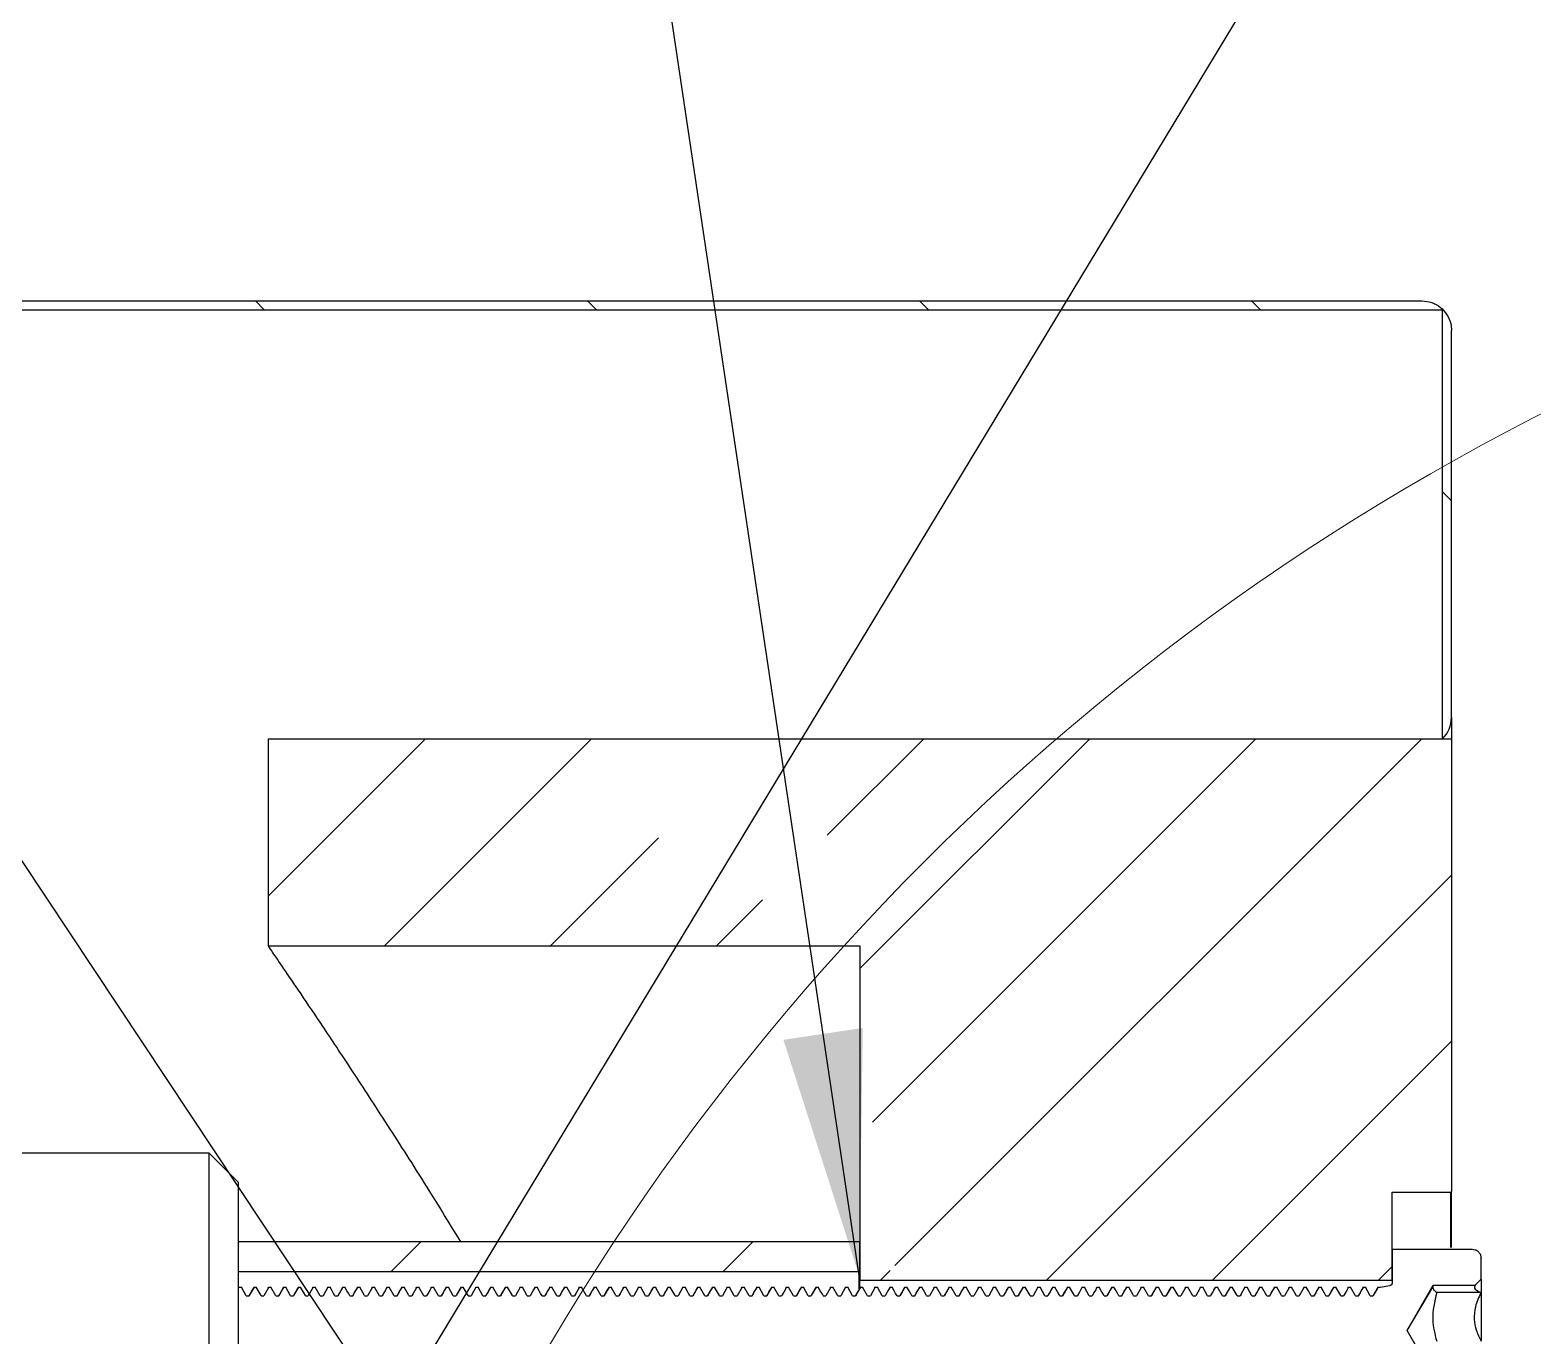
# Model space of a CAD drawing. Header units: millimetres. Extents: x -48 to 1187, y 2 to 839.
# Drawn here: x 652.18 to 672.51, y 762.69 to 780.34 of the extents above; entities that cross this region are included whole.
import ezdxf

# ---------------------------------------------------------------- set-up
doc = ezdxf.new("R2010")
doc.units = ezdxf.units.MM
doc.dimstyles.new('SLDDIMSTYLE0', dxfattribs={"dimtxt": 0.18, "dimasz": 3.302, "dimexe": 0, "dimexo": 0.0625, "dimgap": 0, "dimtad": 0, "dimtih": 1, "dimtoh": 1, "dimdec": 0, "dimrnd": 1e-09, "dimzin": 0, "dimdsep": 46, "dimtxsty": 'Standard', "dimsah": 1, "dimcen": 0.09, "dimadec": 0, "dimazin": 0, "dimtfac": 3.302, "dimtdec": 0, "dimtofl": 0, "dimtmove": 0, "dimatfit": 3, "dimfxl": 0, "dimfrac": 2, "dimtolj": 1, "dimtzin": 0, "dimarcsym": 0})

# ---------------------------------------------------------------- blocks, each defined once
blk = doc.blocks.new('SW_HATCH_0')
at = {"color": 0, "linetype": 'Continuous', "lineweight": 18}
for p, q in [((3.827, 256.759), (3.947, 256.639)), ((8.317, 256.759), (8.437, 256.639)), ((12.807, 256.759), (12.927, 256.639)), ((17.297, 256.759), (17.417, 256.639)), ((19.88, 254.176), (20, 254.056)), ((6.128, 250.839), (4, 248.712)), ((8.373, 250.839), (5.573, 248.039)), ((12.863, 250.839), (11.558, 249.535)), ((15.108, 250.839), (12, 247.732)), ((17.353, 250.839), (12.17, 245.656)), ((19.598, 250.839), (12.475, 243.717)), ((9.277, 249.498), (7.818, 248.039)), ((20, 248.997), (14.523, 243.519)), ((10.684, 248.661), (10.063, 248.039)), ((20, 246.751), (16.768, 243.519)), ((6.063, 244.039), (5.663, 243.639)), ((10.553, 244.039), (10.153, 243.639)), ((19.2, 243.706), (19.013, 243.519)), ((12.408, 243.65), (12.278, 243.519))]:
    blk.add_line(p, q, dxfattribs=at)

msp = doc.modelspace()

# ---------------------------------------------------------------- linework, layer by layer
at = {"color": 7, "linetype": 'Continuous', "lineweight": 25}
for p, q in [((644.524446, 776.563728), (671.284446, 776.563728)), ((644.804446, 776.683728), (671.004446, 776.683728)), ((671.284446, 770.764627), (671.284446, 776.563728)), ((671.404446, 771.050284), (671.404446, 776.283728)), ((671.404446, 771.050284), (671.404446, 770.764627)), ((655.404446, 770.764627), (655.404446, 767.964627)), ((655.404446, 770.764627), (671.404446, 770.764627)), ((671.404446, 770.764627), (671.404446, 764.644827)), ((655.404446, 767.964627), (663.404446, 767.964627)), ((663.404446, 767.964627), (663.404446, 763.444627)), ((654.604446, 765.164627), (648.604446, 765.164627)), ((655.004446, 764.764627), (654.604446, 765.164627)), ((670.604446, 764.634827), (671.394446, 764.634827)), ((670.604446, 763.444627), (670.604446, 764.634827)), ((671.394446, 764.634827), (671.404446, 764.644827)), ((671.394446, 763.886795), (671.394446, 764.634827)), ((671.404446, 763.886912), (671.404446, 764.644827)), ((663.404446, 763.964627), (655.004446, 763.964627)), ((663.404446, 763.574627), (663.404446, 763.964627)), ((670.604446, 763.864627), (670.604446, 763.412297)), ((670.604446, 763.864627), (671.684446, 763.864627)), ((671.804446, 763.457447), (671.804446, 763.744627)), ((655.004446, 763.564627), (663.394446, 763.564627)), ((663.394446, 763.564627), (663.404446, 763.574627)), ((663.394446, 763.326752), (663.394446, 763.564627)), ((655.012321, 763.350027), (655.040844, 763.350027)), ((655.106801, 763.235596), (655.04081, 763.349864)), ((655.212326, 763.350906), (655.146335, 763.236434)), ((655.212301, 763.350027), (655.240824, 763.350027)), ((655.306836, 763.236485), (655.240845, 763.350969)), ((655.412339, 763.349416), (655.346348, 763.235235)), ((655.41233, 763.350027), (655.440852, 763.350027)), ((655.506857, 763.235341), (655.440866, 763.349547)), ((655.612294, 763.349336), (655.546303, 763.235171)), ((655.612263, 763.350027), (655.640877, 763.350027)), ((655.706813, 763.235089), (655.640822, 763.349235)), ((655.812301, 763.350844), (655.74631, 763.236385)), ((655.812308, 763.350027), (655.840798, 763.350027)), ((655.906812, 763.236293), (655.84082, 763.350731)), ((656.012344, 763.350143), (655.946353, 763.23582)), ((656.012317, 763.350027), (656.040838, 763.350027)), ((656.106858, 763.235954), (656.040867, 763.350309)), ((656.212315, 763.349058), (656.146324, 763.234948)), ((656.212333, 763.350027), (656.240887, 763.350027)), ((656.412287, 763.350155), (656.346295, 763.23583)), ((656.412315, 763.350027), (656.440838, 763.350027)), ((656.61233, 763.350837), (656.546339, 763.236379)), ((656.612303, 763.350027), (656.640825, 763.350027)), ((656.70684, 763.236449), (656.640849, 763.350924)), ((656.812336, 763.349327), (656.746345, 763.235164)), ((656.812331, 763.350027), (656.840853, 763.350027)), ((656.906855, 763.235259), (656.840864, 763.349446)), ((657.012292, 763.349425), (656.946301, 763.235243)), ((657.012253, 763.350027), (657.040873, 763.350027)), ((657.10681, 763.235149), (657.040819, 763.349309)), ((657.212305, 763.350912), (657.146314, 763.236439)), ((657.212306, 763.350027), (657.2408, 763.350027)), ((657.306815, 763.236365), (657.240824, 763.350819)), ((657.412345, 763.350016), (657.346354, 763.235718)), ((657.412319, 763.350027), (657.44084, 763.350027)), ((657.506859, 763.235853), (657.440868, 763.350183)), ((657.612327, 763.350027), (657.640888, 763.350027)), ((657.706832, 763.234948), (657.64084, 763.349059)), ((657.812303, 763.350027), (657.840831, 763.350027)), ((657.906802, 763.235798), (657.84081, 763.350115)), ((658.012334, 763.350751), (657.946342, 763.23631)), ((658.012305, 763.350027), (658.040827, 763.350027)), ((658.106844, 763.236398), (658.040853, 763.350861)), ((658.212334, 763.34925), (658.146342, 763.235102)), ((658.212332, 763.350027), (658.240855, 763.350027)), ((658.306852, 763.235186), (658.240861, 763.349354)), ((658.41229, 763.349524), (658.346299, 763.235323)), ((658.412405, 763.350027), (658.440868, 763.350027)), ((658.506808, 763.235219), (658.440817, 763.349395)), ((658.612309, 763.350961), (658.546318, 763.236478)), ((658.612304, 763.350027), (658.640803, 763.350027)), ((658.706819, 763.236423), (658.640827, 763.350892)), ((658.812322, 763.350027), (658.840843, 763.350027)), ((658.90686, 763.23575), (658.840869, 763.350056)), ((659.012321, 763.350027), (659.040887, 763.350027)), ((659.212289, 763.350405), (659.146298, 763.236031)), ((659.212317, 763.350027), (659.240825, 763.350027)), ((659.306802, 763.2359), (659.240811, 763.350241)), ((659.412337, 763.350653), (659.346346, 763.236231)), ((659.412307, 763.350027), (659.440829, 763.350027)), ((659.506848, 763.236333), (659.440857, 763.35078)), ((659.61233, 763.349185), (659.546339, 763.235049)), ((659.612333, 763.350027), (659.640856, 763.350027)), ((659.70685, 763.235121), (659.640858, 763.349273)), ((659.812288, 763.349632), (659.746297, 763.235409)), ((659.812237, 763.350027), (659.840863, 763.350027)), ((659.906805, 763.235296), (659.840814, 763.349492)), ((660.012313, 763.350988), (659.946322, 763.2365)), ((660.012298, 763.350027), (660.040808, 763.350027)), ((660.106823, 763.236468), (660.040831, 763.350947)), ((660.212344, 763.349769), (660.146353, 763.235519)), ((660.212324, 763.350027), (660.240845, 763.350027)), ((660.30686, 763.235649), (660.240869, 763.34993)), ((660.412304, 763.349125), (660.346313, 763.235001)), ((660.412316, 763.350027), (660.440886, 763.350027)), ((660.506824, 763.234965), (660.440833, 763.34908)), ((660.612291, 763.350523), (660.5463, 763.236126)), ((660.612315, 763.350027), (660.640814, 763.350027)), ((660.812339, 763.350544), (660.746348, 763.236143)), ((660.812309, 763.350027), (660.840831, 763.350027)), ((660.906851, 763.236257), (660.84086, 763.350685)), ((661.012327, 763.349133), (660.946336, 763.235007)), ((661.012333, 763.350027), (661.040857, 763.350027)), ((661.212287, 763.349748), (661.146296, 763.235502)), ((661.212327, 763.350027), (661.240858, 763.350027)), ((661.306804, 763.235381), (661.240813, 763.349597)), ((661.412317, 763.35099), (661.346326, 763.236502)), ((661.412298, 763.350027), (661.440822, 763.350027)), ((661.506827, 763.236495), (661.440836, 763.350982)), ((661.612343, 763.349653), (661.546352, 763.235426)), ((661.612326, 763.350027), (661.640847, 763.350027)), ((661.706859, 763.23555), (661.640868, 763.349807)), ((661.812301, 763.349175), (661.74631, 763.235041)), ((661.81231, 763.350027), (661.840884, 763.350027)), ((661.906821, 763.23499), (661.840829, 763.349112)), ((662.012294, 763.350634), (661.946302, 763.236215)), ((662.012312, 763.350027), (662.040802, 763.350027)), ((662.106806, 763.236096), (662.040814, 763.350486)), ((662.212341, 763.350427), (662.14635, 763.236049)), ((662.212312, 763.350027), (662.240833, 763.350027)), ((662.306854, 763.236172), (662.240862, 763.35058)), ((662.412334, 763.350027), (662.440857, 763.350027)), ((662.506843, 763.23502), (662.440852, 763.349148)), ((662.612325, 763.350027), (662.640852, 763.350027)), ((662.706802, 763.235472), (662.640811, 763.34971)), ((662.812321, 763.350967), (662.74633, 763.236484)), ((662.8123, 763.350027), (662.840822, 763.350027)), ((663.012341, 763.349543), (662.94635, 763.235338)), ((663.012328, 763.350027), (663.040849, 763.350027)), ((663.106859, 763.235455), (663.040867, 763.349689)), ((663.212298, 763.349237), (663.146307, 763.235092)), ((663.212276, 763.350027), (663.240881, 763.350027)), ((663.306817, 763.235027), (663.240826, 763.349157)), ((663.412297, 763.350734), (663.346305, 763.236296)), ((663.404446, 763.444627), (670.604446, 763.444627)), ((663.404446, 763.350991), (663.404446, 763.444627)), ((663.41231, 763.350027), (663.440798, 763.350027)), ((663.506808, 763.236188), (663.440817, 763.350599)), ((663.612343, 763.350304), (663.546352, 763.23595)), ((663.612314, 763.350027), (663.640835, 763.350027)), ((663.706856, 763.236079), (663.640865, 763.350465)), ((663.81234, 763.350027), (663.840858, 763.350027)), ((664.012322, 763.350027), (664.040846, 763.350027)), ((664.212325, 763.350922), (664.146334, 763.236447)), ((664.212301, 763.350027), (664.240823, 763.350027)), ((664.306835, 763.236492), (664.240844, 763.350977)), ((664.412339, 763.349442), (664.346348, 763.235256)), ((664.412329, 763.350027), (664.440851, 763.350027)), ((664.506857, 763.235365), (664.440866, 763.349577)), ((664.612295, 763.349312), (664.546304, 763.235152)), ((664.612266, 763.350027), (664.640878, 763.350027)), ((664.706814, 763.235074), (664.640823, 763.349216)), ((664.8123, 763.350822), (664.746309, 763.236367)), ((664.812308, 763.350027), (664.840797, 763.350027)), ((664.906811, 763.236271), (664.84082, 763.350704)), ((665.012344, 763.350178), (664.946353, 763.235849)), ((665.012316, 763.350027), (665.040837, 763.350027)), ((665.106858, 763.235982), (665.040867, 763.350344)), ((665.212316, 763.349059), (665.146325, 763.234948)), ((665.212334, 763.350027), (665.240887, 763.350027)), ((665.306836, 763.234961), (665.240845, 763.349076)), ((665.412286, 763.35012), (665.346295, 763.235802)), ((665.412317, 763.350027), (665.440839, 763.350027)), ((665.506801, 763.235667), (665.44081, 763.349953)), ((665.612329, 763.350858), (665.546338, 763.236396)), ((665.612303, 763.350027), (665.640825, 763.350027)), ((665.706839, 763.236461), (665.640848, 763.350939)), ((665.812337, 763.349351), (665.746346, 763.235183)), ((665.812331, 763.350027), (665.840853, 763.350027)), ((665.906855, 763.235282), (665.840864, 763.349474)), ((666.012292, 763.349399), (665.946301, 763.235222)), ((666.012256, 763.350027), (666.040874, 763.350027)), ((666.106811, 763.235132), (666.04082, 763.349287)), ((666.212306, 763.350027), (666.240799, 763.350027)), ((666.306814, 763.236346), (666.240823, 763.350796)), ((666.412319, 763.350027), (666.44084, 763.350027)), ((666.506859, 763.235881), (666.440868, 763.350218)), ((666.612329, 763.350027), (666.640888, 763.350027)), ((666.812287, 763.350246), (666.746296, 763.235903)), ((666.812308, 763.350027), (666.840833, 763.350027)), ((667.012333, 763.350777), (666.946342, 763.23633)), ((667.012305, 763.350027), (667.040826, 763.350027)), ((667.106843, 763.236414), (667.040852, 763.35088)), ((667.212334, 763.349271), (667.146343, 763.235118)), ((667.212332, 763.350027), (667.240854, 763.350027)), ((667.306853, 763.235205), (667.240862, 763.349379)), ((667.41229, 763.349496), (667.346299, 763.235299)), ((667.412247, 763.350027), (667.44087, 763.350027)), ((667.506808, 763.235198), (667.440817, 763.34937)), ((667.612308, 763.350949), (667.546316, 763.236469)), ((667.612304, 763.350027), (667.640802, 763.350027)), ((667.706818, 763.236408), (667.640826, 763.350874)), ((667.812345, 763.349925), (667.746354, 763.235645)), ((667.812321, 763.350027), (667.840842, 763.350027)), ((667.90686, 763.235779), (667.840869, 763.350092)), ((668.012323, 763.350027), (668.040887, 763.350027)), ((668.106829, 763.234949), (668.040838, 763.34906)), ((668.212289, 763.350371), (668.146297, 763.236004)), ((668.212318, 763.350027), (668.240827, 763.350027)), ((668.306802, 763.235871), (668.240811, 763.350206)), ((668.412336, 763.350682), (668.346345, 763.236254)), ((668.412307, 763.350027), (668.440828, 763.350027)), ((668.506847, 763.236352), (668.440856, 763.350804)), ((668.612331, 763.349202), (668.54634, 763.235063)), ((668.612333, 763.350027), (668.640856, 763.350027)), ((668.70685, 763.235138), (668.640859, 763.349295)), ((668.812288, 763.349601), (668.746297, 763.235384)), ((668.812239, 763.350027), (668.840865, 763.350027)), ((668.906806, 763.235274), (668.840815, 763.349464)), ((669.012312, 763.350982), (668.946321, 763.236496)), ((669.012298, 763.350027), (669.040806, 763.350027)), ((669.106821, 763.236457), (669.04083, 763.350934)), ((669.212344, 763.349803), (669.146353, 763.235546)), ((669.212323, 763.350027), (669.240844, 763.350027)), ((669.30686, 763.235677), (669.240869, 763.349965)), ((669.412305, 763.349113), (669.346314, 763.234992)), ((669.412317, 763.350027), (669.440887, 763.350027)), ((669.612315, 763.350027), (669.640819, 763.350027)), ((669.812339, 763.350575), (669.746347, 763.236168)), ((669.812309, 763.350027), (669.84083, 763.350027)), ((669.90685, 763.236279), (669.840859, 763.350713)), ((670.012333, 763.350027), (670.040857, 763.350027)), ((670.106848, 763.23508), (670.040856, 763.349222)), ((670.212287, 763.349713), (670.146296, 763.235474)), ((670.212328, 763.350027), (670.240859, 763.350027)), ((670.306805, 763.23535), (670.240813, 763.349559)), ((670.412301, 763.350027), (670.440839, 763.350027)), ((670.441645, 763.350027), (670.571392, 763.372905)), ((670.804446, 762.764627), (671.158749, 763.378298)), ((670.804446, 762.764627), (671.150856, 763.35126)), ((671.158749, 763.378298), (671.725297, 763.378298)), ((671.725297, 763.378298), (671.804446, 763.457447)), ((671.804446, 763.457447), (671.804446, 763.278548)), ((655.10684, 763.235727), (655.14631, 763.235727)), ((655.306815, 763.235727), (655.346339, 763.235727)), ((655.362668, 763.263474), (655.346296, 763.235727)), ((655.506843, 763.235727), (655.546356, 763.235727)), ((655.706792, 763.235727), (655.746286, 763.235727)), ((655.906825, 763.235727), (655.946326, 763.235727)), ((655.955502, 763.25167), (655.946104, 763.235727)), ((656.106829, 763.235727), (656.146372, 763.235727)), ((656.148325, 763.238408), (656.146583, 763.23546)), ((656.306855, 763.235727), (656.346314, 763.235727)), ((656.506837, 763.235727), (656.546312, 763.235727)), ((656.706816, 763.235727), (656.74634, 763.235727)), ((656.761681, 763.261694), (656.746289, 763.235614)), ((656.906844, 763.235727), (656.946352, 763.235727)), ((657.106781, 763.235727), (657.146289, 763.235727)), ((657.306823, 763.235727), (657.346328, 763.235727)), ((657.358298, 763.256406), (657.346107, 763.235727)), ((657.506832, 763.235727), (657.546372, 763.235727)), ((657.70685, 763.235727), (657.746308, 763.235727)), ((657.906833, 763.235727), (657.946314, 763.235727)), ((658.106818, 763.235727), (658.146341, 763.235727)), ((658.16022, 763.259107), (658.146337, 763.235589)), ((658.306846, 763.235727), (658.346346, 763.235727)), ((658.506771, 763.235727), (658.546294, 763.235727)), ((658.706821, 763.235727), (658.74633, 763.235727)), ((658.760467, 763.260057), (658.746122, 763.235727)), ((658.906834, 763.235727), (658.94637, 763.235727)), ((659.106844, 763.235727), (659.146293, 763.235727)), ((659.306823, 763.235727), (659.346316, 763.235727)), ((659.50682, 763.235727), (659.546342, 763.235727)), ((659.558433, 763.255965), (659.546385, 763.235561)), ((659.706847, 763.235727), (659.746341, 763.235727)), ((659.906762, 763.235727), (659.946307, 763.235727)), ((660.10682, 763.235727), (660.146333, 763.235727)), ((660.161987, 763.262587), (660.146148, 763.235727)), ((660.306836, 763.235727), (660.346368, 763.235727)), ((660.506838, 763.235727), (660.546285, 763.235727)), ((660.706833, 763.235727), (660.746318, 763.235727)), ((660.906822, 763.235727), (660.946342, 763.235727)), ((660.95638, 763.252377), (660.946432, 763.235533)), ((661.106848, 763.235727), (661.146335, 763.235727)), ((661.306755, 763.235727), (661.346307, 763.235727)), ((661.506813, 763.235727), (661.546335, 763.235727)), ((661.562875, 763.264026), (661.546184, 763.235727)), ((661.706838, 763.235727), (661.746365, 763.235727)), ((661.906833, 763.235727), (661.946282, 763.235727)), ((662.106831, 763.235727), (662.146321, 763.235727)), ((662.306824, 763.235727), (662.346342, 763.235727)), ((662.354107, 763.248421), (662.346479, 763.235506)), ((662.506848, 763.235727), (662.546328, 763.235727)), ((662.706843, 763.235727), (662.746308, 763.235727)), ((662.906813, 763.235727), (662.946336, 763.235727)), ((662.963153, 763.264417), (662.946229, 763.235727)), ((663.10684, 763.235727), (663.146362, 763.235727)), ((663.306827, 763.235727), (663.346283, 763.235727)), ((663.506828, 763.235727), (663.546323, 763.235727)), ((663.551199, 763.244349), (663.546116, 763.235727)), ((663.706826, 763.235727), (663.746372, 763.235727)), ((663.751657, 763.244169), (663.74653, 763.235491)), ((663.906849, 763.235727), (663.946322, 763.235727)), ((664.106841, 763.235727), (664.14631, 763.235727)), ((664.306814, 763.235727), (664.346338, 763.235727)), ((664.362852, 763.263814), (664.346281, 763.235727)), ((664.506842, 763.235727), (664.546358, 763.235727)), ((664.706931, 763.235727), (664.746285, 763.235727)), ((664.906826, 763.235727), (664.946325, 763.235727)), ((664.95462, 763.250172), (664.946105, 763.235727)), ((665.106829, 763.235727), (665.146373, 763.235727)), ((665.14907, 763.239695), (665.146572, 763.235466)), ((665.306856, 763.235727), (665.346316, 763.235727)), ((665.506838, 763.235727), (665.546312, 763.235727)), ((665.706816, 763.235727), (665.74634, 763.235727)), ((665.762009, 763.262282), (665.746338, 763.235727)), ((665.906844, 763.235727), (665.946353, 763.235727)), ((666.106784, 763.235727), (666.146288, 763.235727)), ((666.306824, 763.235727), (666.346328, 763.235727)), ((666.357574, 763.255182), (666.346105, 763.235727)), ((666.506831, 763.235727), (666.546372, 763.235727)), ((666.546611, 763.235444), (666.546389, 763.235067)), ((666.706851, 763.235727), (666.74631, 763.235727)), ((666.906834, 763.235727), (666.946313, 763.235727)), ((667.106817, 763.235727), (667.146341, 763.235727)), ((667.160669, 763.259898), (667.146324, 763.235596)), ((667.306845, 763.235727), (667.346348, 763.235727)), ((667.506774, 763.235727), (667.546293, 763.235727)), ((667.706822, 763.235727), (667.74633, 763.235727)), ((667.759924, 763.259146), (667.746116, 763.235727)), ((667.906833, 763.235727), (667.946371, 763.235727)), ((668.106846, 763.235727), (668.146298, 763.235727)), ((668.306827, 763.235727), (668.346316, 763.235727)), ((668.506819, 763.235727), (668.546342, 763.235727)), ((668.558963, 763.256896), (668.546372, 763.23557)), ((668.706847, 763.235727), (668.746342, 763.235727)), ((668.906765, 763.235727), (668.946306, 763.235727)), ((669.10682, 763.235727), (669.146332, 763.235727)), ((669.161625, 763.261988), (669.14614, 763.235727)), ((669.306835, 763.235727), (669.346369, 763.235727)), ((669.50684, 763.235727), (669.546286, 763.235727)), ((669.706833, 763.235727), (669.746318, 763.235727)), ((669.906821, 763.235727), (669.946342, 763.235727)), ((669.956982, 763.253428), (669.946419, 763.235541)), ((670.106848, 763.235727), (670.146336, 763.235727)), ((670.306757, 763.235727), (670.346313, 763.235727)), ((671.804446, 763.278548), (671.204446, 763.278548)), ((671.804446, 763.278548), (671.804446, 762.619202)), ((671.158749, 762.150956), (670.804446, 762.764627))]:
    msp.add_line(p, q, dxfattribs=at)
at = {"color": 7, "linetype": 'Continuous', "lineweight": 25, "flags": 128}
for points in [[(656.306835, 763.234957), (656.288, 763.267527), (656.269164, 763.300098), (656.240844, 763.34907)], [(656.506801, 763.235696), (656.487988, 763.268279), (656.469175, 763.300863), (656.44081, 763.349988)], [(657.612311, 763.349066), (657.593476, 763.316496), (657.57464, 763.283925), (657.54632, 763.234954)], [(657.812288, 763.350281), (657.793481, 763.317694), (657.774675, 763.285107), (657.746296, 763.235932)], [(658.812345, 763.349891), (658.793529, 763.317309), (658.774713, 763.284727), (658.746353, 763.235617)], [(659.012308, 763.349089), (658.993473, 763.316518), (658.974638, 763.283947), (658.946317, 763.234972)], [(659.106828, 763.234951), (659.087992, 763.267521), (659.069157, 763.300092), (659.040837, 763.349062)], [(660.706804, 763.236), (660.688, 763.268588), (660.669195, 763.301177), (660.640813, 763.350366)], [(661.106847, 763.235065), (661.088014, 763.267637), (661.069182, 763.30021), (661.040856, 763.349204)], [(662.412324, 763.349094), (662.393489, 763.316523), (662.374654, 763.283952), (662.346332, 763.234976)], [(662.612286, 763.349868), (662.59347, 763.317287), (662.574654, 763.284705), (662.546295, 763.235599)], [(662.906831, 763.236504), (662.888042, 763.269101), (662.869253, 763.301698), (662.84084, 763.350992)], [(663.81232, 763.349069), (663.793485, 763.316499), (663.774649, 763.283928), (663.746329, 763.234956)], [(663.90684, 763.234985), (663.888005, 763.267556), (663.869171, 763.300127), (663.840849, 763.349105)], [(664.012286, 763.349993), (663.993473, 763.31741), (663.97466, 763.284826), (663.946295, 763.2357)], [(664.106802, 763.235568), (664.087984, 763.268149), (664.069167, 763.30073), (664.04081, 763.349829)], [(666.212304, 763.350895), (666.193512, 763.318299), (666.174721, 763.285703), (666.146312, 763.236425)], [(666.412345, 763.350051), (666.393533, 763.317467), (666.374721, 763.284883), (666.346354, 763.235747)], [(666.612313, 763.349063), (666.593477, 763.316492), (666.574641, 763.283922), (666.546321, 763.234951)], [(666.706833, 763.234949), (666.687997, 763.26752), (666.669161, 763.30009), (666.640841, 763.349061)], [(666.906801, 763.235769), (666.88799, 763.268354), (666.869179, 763.300938), (666.84081, 763.350079)], [(668.012309, 763.349081), (667.993474, 763.31651), (667.974639, 763.283939), (667.946318, 763.234966)], [(669.506825, 763.23496), (669.48799, 763.26753), (669.469154, 763.300101), (669.440834, 763.349074)], [(669.612291, 763.350491), (669.593489, 763.3179), (669.574688, 763.28531), (669.546299, 763.2361)], [(669.706803, 763.235972), (669.687998, 763.26856), (669.669193, 763.301148), (669.640812, 763.350331)], [(670.012328, 763.349146), (669.993494, 763.316574), (669.974661, 763.284003), (669.946337, 763.235018)], [(670.412318, 763.350937), (670.393528, 763.31834), (670.374737, 763.285744), (670.346327, 763.236459)]]:
    msp.add_lwpolyline(points, dxfattribs=at)
at = {"color": 7, "linetype": 'Continuous', "lineweight": 18}
msp.add_circle((687.404448, 745.964627), 32.716026, dxfattribs=at)
at = {"color": 7, "linetype": 'Continuous', "lineweight": 25}
msp.add_arc((671.004446, 771.050284), 0.4, 314.427004, 0, dxfattribs=at)
for points, knots in [([(671.004446, 776.683728), (671.049389, 776.679311), (671.139301, 776.670475), (671.259161, 776.601549), (671.349642, 776.500069), (671.397608, 776.387584), (671.402503, 776.313242), (671.404446, 776.283728)], [0, 0, 0, 0, 0.214567573, 0.429261212, 0.643954852, 0.858648492, 1, 1, 1, 1]), ([(658.009568, 763.964627), (657.841587, 764.237259), (657.480545, 764.823228), (656.977468, 765.608818), (656.504258, 766.334101), (656.10981, 766.926505), (655.801066, 767.384334), (655.577124, 767.712944), (655.432234, 767.924335), (655.413709, 767.951196), (655.404446, 767.964627)], [0, 0, 0, 0, 0.111382689, 0.239395876, 0.370918535, 0.502425812, 0.624728256, 0.747020914, 0.873512723, 1, 1, 1, 1]), ([(671.684446, 763.864627), (671.69791, 763.863305), (671.724865, 763.86066), (671.760816, 763.840009), (671.787974, 763.809577), (671.802388, 763.775821), (671.803861, 763.7535), (671.804446, 763.744627)], [0, 0, 0, 0, 0.2142728959, 0.4289660219, 0.643659148, 0.858352274, 1, 1, 1, 1]), ([(655.209398, 763.348511), (655.198289, 763.329322), (655.176519, 763.291718), (655.154723, 763.254133), (655.144049, 763.235727)], [0, 0, 0, 0, 0.510271963, 1, 1, 1, 1]), ([(655.40504, 763.332987), (655.405221, 763.334339), (655.407662, 763.352519), (655.410086, 763.351225), (655.41233, 763.350027)], [0, 0, 0, 0, 0.074337452, 1, 1, 1, 1]), ([(655.609409, 763.346666), (655.598288, 763.327519), (655.576808, 763.290533), (655.555294, 763.253559), (655.544918, 763.235727)], [0, 0, 0, 0, 0.517714275, 1, 1, 1, 1]), ([(655.809595, 763.348344), (655.798481, 763.329152), (655.776739, 763.291608), (655.754965, 763.254074), (655.744321, 763.235727)], [0, 0, 0, 0, 0.511170389, 1, 1, 1, 1]), ([(656.005057, 763.333171), (656.005233, 763.334476), (656.007664, 763.352549), (656.010077, 763.35124), (656.012317, 763.350027)], [0, 0, 0, 0, 0.072208868, 1, 1, 1, 1]), ([(656.205058, 763.33376), (656.205233, 763.334824), (656.207659, 763.349553), (656.210084, 763.349799), (656.212333, 763.350027)], [0, 0, 0, 0, 0.0722532354, 1, 1, 1, 1]), ([(656.409593, 763.347572), (656.398475, 763.328399), (656.376854, 763.291113), (656.355198, 763.253835), (656.344678, 763.235727)], [0, 0, 0, 0, 0.514226968, 1, 1, 1, 1]), ([(656.609346, 763.348442), (656.598238, 763.329257), (656.576478, 763.291674), (656.554694, 763.254114), (656.54403, 763.235727)], [0, 0, 0, 0, 0.510473307, 1, 1, 1, 1]), ([(656.805036, 763.332955), (656.805219, 763.334316), (656.807661, 763.352514), (656.810087, 763.351222), (656.812331, 763.350027)], [0, 0, 0, 0, 0.074770919, 1, 1, 1, 1]), ([(657.009442, 763.346765), (656.998321, 763.327614), (656.976825, 763.290596), (656.955296, 763.253589), (656.944904, 763.235727)], [0, 0, 0, 0, 0.517339669, 1, 1, 1, 1]), ([(657.209578, 763.348426), (657.198465, 763.329233), (657.176709, 763.291661), (657.154923, 763.2541), (657.144265, 763.235727)], [0, 0, 0, 0, 0.510827886, 1, 1, 1, 1]), ([(657.405055, 763.333142), (657.405231, 763.334454), (657.407663, 763.352544), (657.410079, 763.351238), (657.412319, 763.350027)], [0, 0, 0, 0, 0.0725304841, 1, 1, 1, 1]), ([(657.605057, 763.333152), (657.605232, 763.334428), (657.607665, 763.352086), (657.610084, 763.351018), (657.612327, 763.350027)], [0, 0, 0, 0, 0.072250251, 1, 1, 1, 1]), ([(657.809605, 763.347711), (657.798488, 763.328534), (657.776845, 763.291203), (657.755167, 763.253878), (657.744625, 763.235727)], [0, 0, 0, 0, 0.513683566, 1, 1, 1, 1]), ([(658.009289, 763.348341), (657.998181, 763.329161), (657.976436, 763.29161), (657.954669, 763.254085), (657.944021, 763.235727)], [0, 0, 0, 0, 0.51079719, 1, 1, 1, 1]), ([(658.409472, 763.346875), (658.398352, 763.327721), (658.37684, 763.290667), (658.355292, 763.253622), (658.344883, 763.235727)], [0, 0, 0, 0, 0.5169202596, 1, 1, 1, 1]), ([(658.609555, 763.34849), (658.598443, 763.329297), (658.576677, 763.291702), (658.554881, 763.254121), (658.544213, 763.235727)], [0, 0, 0, 0, 0.510548715, 1, 1, 1, 1]), ([(658.805052, 763.333113), (658.805229, 763.334432), (658.807663, 763.352539), (658.81008, 763.351236), (658.812322, 763.350027)], [0, 0, 0, 0, 0.072845142, 1, 1, 1, 1]), ([(659.005067, 763.333597), (659.005239, 763.334722), (659.007662, 763.350527), (659.010077, 763.350268), (659.012321, 763.350027)], [0, 0, 0, 0, 0.071140909, 1, 1, 1, 1]), ([(659.209613, 763.347847), (659.198496, 763.328667), (659.176832, 763.29129), (659.155134, 763.25392), (659.144569, 763.235727)], [0, 0, 0, 0, 0.513149359, 1, 1, 1, 1]), ([(659.409236, 763.348225), (659.398127, 763.329047), (659.3764, 763.291535), (659.354651, 763.254048), (659.344022, 763.235727)], [0, 0, 0, 0, 0.51125087, 1, 1, 1, 1]), ([(659.60503, 763.332902), (659.605215, 763.334278), (659.60766, 763.352505), (659.610088, 763.351217), (659.612333, 763.350027)], [0, 0, 0, 0, 0.075498518, 1, 1, 1, 1]), ([(659.809501, 763.346994), (659.798381, 763.327837), (659.77685, 763.290743), (659.755284, 763.253659), (659.744856, 763.235727)], [0, 0, 0, 0, 0.516462054, 1, 1, 1, 1]), ([(660.009528, 763.348535), (659.998416, 763.329341), (659.976643, 763.291731), (659.954841, 763.254136), (659.944165, 763.235727)], [0, 0, 0, 0, 0.510341287, 1, 1, 1, 1]), ([(660.205049, 763.333085), (660.205228, 763.334411), (660.207663, 763.352535), (660.210082, 763.351233), (660.212324, 763.350027)], [0, 0, 0, 0, 0.073166295, 1, 1, 1, 1]), ([(660.405077, 763.334022), (660.405246, 763.335002), (660.40766, 763.349012), (660.410072, 763.349538), (660.412316, 763.350027)], [0, 0, 0, 0, 0.069997246, 1, 1, 1, 1]), ([(660.609617, 763.347979), (660.598501, 763.328795), (660.576816, 763.291374), (660.555097, 763.253961), (660.544512, 763.235727)], [0, 0, 0, 0, 0.5126329126, 1, 1, 1, 1]), ([(660.809189, 763.348099), (660.79808, 763.328923), (660.776372, 763.291453), (660.754643, 763.254009), (660.744033, 763.235727)], [0, 0, 0, 0, 0.511757416, 1, 1, 1, 1]), ([(661.00503, 763.332895), (661.005214, 763.334273), (661.00766, 763.352505), (661.010088, 763.351217), (661.012333, 763.350027)], [0, 0, 0, 0, 0.075559139, 1, 1, 1, 1]), ([(661.209528, 763.347122), (661.198408, 763.327961), (661.176858, 763.290825), (661.155272, 763.253698), (661.144823, 763.235727)], [0, 0, 0, 0, 0.515971637, 1, 1, 1, 1]), ([(661.409494, 763.348557), (661.398384, 763.329364), (661.376607, 763.291746), (661.354802, 763.254144), (661.344122, 763.235727)], [0, 0, 0, 0, 0.510213955, 1, 1, 1, 1]), ([(661.605047, 763.333056), (661.605226, 763.334389), (661.607663, 763.35253), (661.610083, 763.351231), (661.612326, 763.350027)], [0, 0, 0, 0, 0.0734961318, 1, 1, 1, 1]), ([(661.805078, 763.333526), (661.805247, 763.334681), (661.807668, 763.351269), (661.810073, 763.350626), (661.81231, 763.350027)], [0, 0, 0, 0, 0.069635283, 1, 1, 1, 1]), ([(662.009616, 763.348102), (661.9985, 763.328916), (661.976796, 763.291453), (661.955058, 763.253999), (661.944453, 763.235727)], [0, 0, 0, 0, 0.51214288, 1, 1, 1, 1]), ([(662.209148, 763.347965), (662.198038, 763.328792), (662.176351, 763.291366), (662.154643, 763.253967), (662.144055, 763.235727)], [0, 0, 0, 0, 0.512290915, 1, 1, 1, 1]), ([(662.405031, 763.332902), (662.405215, 763.334277), (662.40766, 763.352506), (662.410088, 763.351218), (662.412334, 763.350027)], [0, 0, 0, 0, 0.075417987, 1, 1, 1, 1]), ([(662.609552, 763.347255), (662.598432, 763.32809), (662.576861, 763.290911), (662.555254, 763.253738), (662.544784, 763.235727)], [0, 0, 0, 0, 0.515456093, 1, 1, 1, 1]), ([(662.809456, 763.348555), (662.798346, 763.329363), (662.776569, 763.291745), (662.754765, 763.254144), (662.744085, 763.235727)], [0, 0, 0, 0, 0.510175659, 1, 1, 1, 1]), ([(663.005044, 763.333026), (663.005224, 763.334367), (663.007662, 763.352526), (663.010084, 763.351228), (663.012328, 763.350027)], [0, 0, 0, 0, 0.073845311, 1, 1, 1, 1]), ([(663.40961, 763.348216), (663.398495, 763.329027), (663.376773, 763.291526), (663.355018, 763.254034), (663.344395, 763.235727)], [0, 0, 0, 0, 0.511687947, 1, 1, 1, 1]), ([(663.605061, 763.33321), (663.605235, 763.334505), (663.607664, 763.352555), (663.610076, 763.351244), (663.612314, 763.350027)], [0, 0, 0, 0, 0.071772313, 1, 1, 1, 1]), ([(663.80505, 763.333384), (663.805228, 763.334577), (663.807662, 763.350886), (663.81009, 763.35044), (663.81234, 763.350027)], [0, 0, 0, 0, 0.0731437678, 1, 1, 1, 1]), ([(664.009572, 763.347393), (663.998453, 763.328224), (663.976861, 763.290999), (663.955232, 763.253781), (663.944741, 763.235727)], [0, 0, 0, 0, 0.514922938, 1, 1, 1, 1]), ([(664.209412, 763.348525), (664.198303, 763.329335), (664.17653, 763.291726), (664.154732, 763.254137), (664.144056, 763.235727)], [0, 0, 0, 0, 0.51023596, 1, 1, 1, 1]), ([(664.405041, 763.332996), (664.405222, 763.334345), (664.407662, 763.352521), (664.410085, 763.351226), (664.412329, 763.350027)], [0, 0, 0, 0, 0.074224003, 1, 1, 1, 1]), ([(664.6094, 763.346641), (664.598279, 763.327494), (664.576802, 763.290517), (664.555292, 763.253551), (664.54492, 763.235727)], [0, 0, 0, 0, 0.5178106536, 1, 1, 1, 1]), ([(664.809599, 763.348318), (664.798485, 763.329127), (664.776747, 763.291591), (664.754976, 763.254066), (664.744337, 763.235727)], [0, 0, 0, 0, 0.511276787, 1, 1, 1, 1]), ([(665.005058, 763.33318), (665.005234, 763.334483), (665.007664, 763.35255), (665.010077, 763.351241), (665.012316, 763.350027)], [0, 0, 0, 0, 0.072115087, 1, 1, 1, 1]), ([(665.205056, 763.333681), (665.205232, 763.334772), (665.20766, 763.349828), (665.210085, 763.349931), (665.212334, 763.350027)], [0, 0, 0, 0, 0.072460511, 1, 1, 1, 1]), ([(665.409589, 763.347532), (665.398471, 763.32836), (665.376856, 763.291088), (665.355206, 763.253823), (665.344692, 763.235727)], [0, 0, 0, 0, 0.514380047, 1, 1, 1, 1]), ([(665.609361, 763.348465), (665.598253, 763.329278), (665.576489, 763.291688), (665.554702, 763.25412), (665.544034, 763.235727)], [0, 0, 0, 0, 0.510404908, 1, 1, 1, 1]), ([(665.805037, 763.332964), (665.805219, 763.334322), (665.807661, 763.352516), (665.810086, 763.351223), (665.812331, 763.350027)], [0, 0, 0, 0, 0.074643767, 1, 1, 1, 1]), ([(666.009433, 763.346736), (665.998312, 763.327586), (665.976821, 763.290578), (665.955296, 763.25358), (665.944909, 763.235727)], [0, 0, 0, 0, 0.517449623, 1, 1, 1, 1]), ([(666.209583, 763.348404), (666.19847, 763.329212), (666.176718, 763.291647), (666.154935, 763.254094), (666.144281, 763.235727)], [0, 0, 0, 0, 0.510918029, 1, 1, 1, 1]), ([(666.405056, 763.33315), (666.405232, 763.33446), (666.407663, 763.352545), (666.410079, 763.351239), (666.412319, 763.350027)], [0, 0, 0, 0, 0.072437194, 1, 1, 1, 1]), ([(666.605054, 763.333022), (666.60523, 763.334343), (666.607667, 763.352539), (666.610085, 763.351235), (666.612329, 763.350027)], [0, 0, 0, 0, 0.072560066, 1, 1, 1, 1]), ([(666.809602, 763.347672), (666.798485, 763.328496), (666.776848, 763.291178), (666.755176, 763.253866), (666.74464, 763.235727)], [0, 0, 0, 0, 0.513835587, 1, 1, 1, 1]), ([(667.009305, 763.348372), (666.998197, 763.32919), (666.976448, 763.29163), (666.954676, 763.254094), (666.944022, 763.235727)], [0, 0, 0, 0, 0.510693023, 1, 1, 1, 1]), ([(667.205033, 763.332931), (667.205217, 763.334299), (667.20766, 763.35251), (667.210087, 763.35122), (667.212332, 763.350027)], [0, 0, 0, 0, 0.075110841, 1, 1, 1, 1]), ([(667.409464, 763.346843), (667.398344, 763.32769), (667.376836, 763.290646), (667.355294, 763.253613), (667.34489, 763.235727)], [0, 0, 0, 0, 0.517042214, 1, 1, 1, 1]), ([(667.609562, 763.348474), (667.598449, 763.329281), (667.576686, 763.291692), (667.554893, 763.254116), (667.544227, 763.235727)], [0, 0, 0, 0, 0.51062022, 1, 1, 1, 1]), ([(667.805053, 763.333121), (667.80523, 763.334438), (667.807663, 763.352541), (667.81008, 763.351236), (667.812321, 763.350027)], [0, 0, 0, 0, 0.072757909, 1, 1, 1, 1]), ([(668.005064, 763.333475), (668.005237, 763.334641), (668.007662, 763.350958), (668.010079, 763.350475), (668.012323, 763.350027)], [0, 0, 0, 0, 0.071457395, 1, 1, 1, 1]), ([(668.209612, 763.34781), (668.198494, 763.32863), (668.176836, 763.291266), (668.155143, 763.253909), (668.144585, 763.235727)], [0, 0, 0, 0, 0.513297938, 1, 1, 1, 1]), ([(668.40925, 763.348259), (668.398142, 763.32908), (668.37641, 763.291557), (668.354656, 763.254059), (668.34402, 763.235727)], [0, 0, 0, 0, 0.511114512, 1, 1, 1, 1]), ([(668.605031, 763.332906), (668.605215, 763.334281), (668.60766, 763.352506), (668.610088, 763.351218), (668.612333, 763.350027)], [0, 0, 0, 0, 0.075443827, 1, 1, 1, 1]), ([(668.809494, 763.34696), (668.798373, 763.327803), (668.776848, 763.290721), (668.755287, 763.253648), (668.744865, 763.235727)], [0, 0, 0, 0, 0.516594261, 1, 1, 1, 1]), ([(669.009536, 763.348524), (668.998424, 763.329331), (668.976653, 763.291724), (668.954852, 763.254132), (668.944178, 763.235727)], [0, 0, 0, 0, 0.5103918085, 1, 1, 1, 1]), ([(669.20505, 763.333093), (669.205228, 763.334417), (669.207663, 763.352536), (669.210081, 763.351234), (669.212323, 763.350027)], [0, 0, 0, 0, 0.0730756875, 1, 1, 1, 1]), ([(669.405074, 763.333904), (669.405244, 763.334925), (669.40766, 763.349435), (669.410074, 763.349742), (669.412317, 763.350027)], [0, 0, 0, 0, 0.070320498, 1, 1, 1, 1]), ([(669.609616, 763.347943), (669.5985, 763.32876), (669.576821, 763.291351), (669.555108, 763.25395), (669.544528, 763.235727)], [0, 0, 0, 0, 0.512775634, 1, 1, 1, 1]), ([(669.809201, 763.348135), (669.798092, 763.328959), (669.776379, 763.291476), (669.754644, 763.25402), (669.744029, 763.235727)], [0, 0, 0, 0, 0.511612135, 1, 1, 1, 1]), ([(670.00503, 763.332896), (670.005214, 763.334274), (670.00766, 763.352505), (670.010088, 763.351217), (670.012333, 763.350027)], [0, 0, 0, 0, 0.075560654, 1, 1, 1, 1]), ([(670.209521, 763.347084), (670.198401, 763.327924), (670.176856, 763.290801), (670.155276, 763.253686), (670.144834, 763.235727)], [0, 0, 0, 0, 0.516117785, 1, 1, 1, 1]), ([(670.409508, 763.348495), (670.398397, 763.329304), (670.37663, 763.291706), (670.354835, 763.254125), (670.344165, 763.235727)], [0, 0, 0, 0, 0.510458498, 1, 1, 1, 1]), ([(670.604446, 763.412297), (670.604107, 763.40837), (670.60338, 763.399951), (670.597285, 763.388205), (670.587528, 763.378708), (670.578115, 763.374284), (670.57256, 763.373144), (670.571392, 763.372905)], [0, 0, 0, 0, 0.211172053, 0.45266894, 0.694165827, 0.935662715, 1, 1, 1, 1]), ([(671.158749, 763.378298), (671.156207, 763.37322), (671.151708, 763.36423), (671.151114, 763.355193), (671.150856, 763.35126)], [0, 0, 0, 0, 0.5648602078, 1, 1, 1, 1]), ([(671.150856, 763.35126), (671.153911, 763.338296), (671.159716, 763.313657), (671.190065, 763.289835), (671.204446, 763.278548)], [0, 0, 0, 0, 0.5261669, 1, 1, 1, 1]), ([(671.725297, 763.378298), (671.717518, 763.360239), (671.702545, 763.325482), (671.771377, 763.293779), (671.804446, 763.278548)], [0, 0, 0, 0, 0.5195644051, 1, 1, 1, 1]), ([(671.204446, 763.278548), (671.175855, 763.156228), (671.12429, 762.93562), (671.179741, 762.716727), (671.204446, 762.619202)], [0, 0, 0, 0, 0.554465399, 1, 1, 1, 1]), ([(671.804446, 763.278548), (671.774934, 763.215359), (671.720527, 763.098869), (671.704796, 762.92261), (671.735675, 762.763408), (671.780285, 762.669864), (671.804446, 762.619202)], [0, 0, 0, 0, 0.300011479, 0.553082737, 0.757953882, 1, 1, 1, 1])]:
    msp.add_open_spline(points, degree=3, knots=knots, dxfattribs=at)
for points in [[(654.604446, 745.964627), (654.604446, 746.802384), (654.604446, 748.477897), (654.604446, 750.948164), (654.604446, 753.333162), (654.604446, 755.59208), (654.604446, 757.686279), (654.604446, 759.579884), (654.604446, 761.240649), (654.604446, 762.639585), (654.604446, 763.7549), (654.604446, 764.559499), (654.604446, 765.069521), (654.604446, 765.132925), (654.604446, 765.164627)], [(655.004446, 745.964627), (655.004446, 746.78493), (655.004446, 748.425537), (655.004446, 750.84434), (655.004446, 753.179651), (655.004446, 755.391508), (655.004446, 757.442077), (655.004446, 759.296232), (655.004446, 760.922399), (655.004446, 762.29219), (655.004446, 763.384269), (655.004446, 764.172106), (655.004446, 764.671502), (655.004446, 764.733585), (655.004446, 764.764627)]]:
    msp.add_open_spline(points, degree=3, dxfattribs=at)

# ---------------------------------------------------------------- block references
at = {"color": 7, "linetype": 'Continuous', "lineweight": 18}
msp.add_blockref('SW_HATCH_0', (651.404446, 519.925139), dxfattribs=at)

# ---------------------------------------------------------------- leaders
at = {"color": 7, "linetype": 'Continuous', "lineweight": 0}
for points in [[(662.804446, 752.964627), (641.035354, 785.723535)], [(671.404446, 730.77863), (687.626263, 785.723535)], [(655.058606, 758.264712), (671.590909, 785.597273)], [(663.394446, 763.508946), (660.10101, 785.597273)]]:
    msp.add_leader(points, dimstyle='SLDDIMSTYLE0', dxfattribs=at)

doc.saveas('drawing.dxf')
